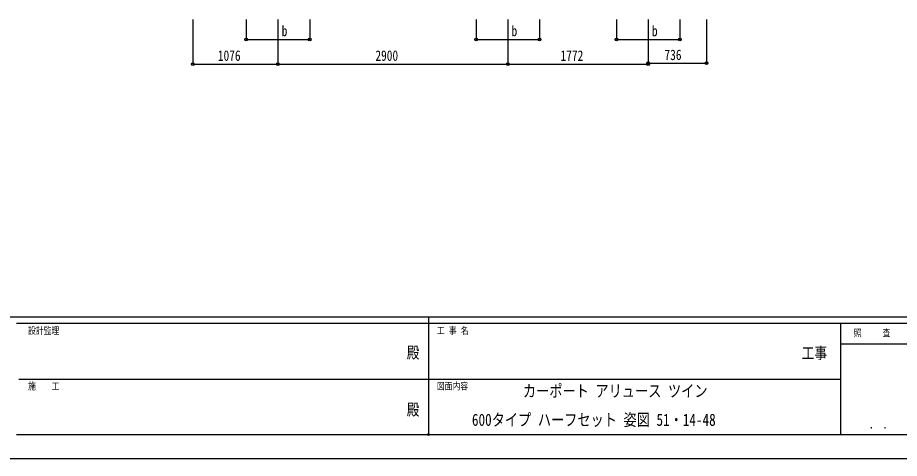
# Model space of a CAD drawing. Units: millimetres, scale not verified. Extents: x -21025 to 12615, y -14850 to 8910.
# Drawn here: x -9410 to 1716, y -14850 to -9295 of the extents above; entities that cross this region are included whole.
import ezdxf
from ezdxf.enums import TextEntityAlignment as Align

# ---------------------------------------------------------------- set-up
doc = ezdxf.new("R2010")
doc.units = ezdxf.units.MM
doc.header["$LTSCALE"] = 40
doc.header["$PDMODE"] = 32
doc.header["$PDSIZE"] = 20
for name, color, linetype in [('0-2_USER1', 3, 'Continuous'), ('0-7_YKK_D', 6, 'Continuous'), ('0-8_YKK_ZWAK', 7, 'Continuous')]:
    doc.layers.add(name, color=color, linetype=linetype)
doc.styles.add('ＭＳ ゴシック', font='')
doc.styles.get('ＭＳ ゴシック').set_extended_font_data('MS Gothic')

msp = doc.modelspace()

# ---------------------------------------------------------------- linework, layer by layer
at = {"layer": '0-7_YKK_D'}
for p, q in [((-7200.92, -9320), (-7200.92, -9881)), ((-6524.92, -9320), (-6524.92, -9571)), ((-6124.92, -9320), (-6124.92, -9881)), ((-6124.92, -9320), (-6124.92, -9881)), ((-5724.92, -9320), (-5724.92, -9571)), ((-3624.92, -9320), (-3624.92, -9571)), ((-3224.92, -9320), (-3224.92, -9881)), ((-3224.92, -9320), (-3224.92, -9881)), ((-2824.92, -9320), (-2824.92, -9571)), ((-1852.92, -9320), (-1852.92, -9571)), ((-1452.92, -9320), (-1452.92, -9871)), ((-1452.92, -9320), (-1452.92, -9881)), ((-1052.92, -9320), (-1052.92, -9571)), ((-716.92, -9320), (-716.92, -9871)), ((-6524.92, -9570), (-5724.92, -9570)), ((-3624.92, -9570), (-2824.92, -9570)), ((-1852.92, -9570), (-1052.92, -9570)), ((-7200.92, -9880), (-6124.92, -9880)), ((-6124.92, -9880), (-3224.92, -9880)), ((-3224.92, -9880), (-1452.92, -9880)), ((-1452.92, -9870), (-716.92, -9870))]:
    msp.add_line(p, q, dxfattribs=at)
for centre in [(-6524.92, -9570), (-5724.92, -9570), (-3624.92, -9570), (-2824.92, -9570), (-1852.92, -9570), (-1052.92, -9570), (-7200.92, -9880), (-6124.92, -9880), (-6124.92, -9880), (-3224.92, -9880), (-3224.92, -9880), (-1452.92, -9870), (-1452.92, -9880), (-716.92, -9870)]:
    msp.add_circle(centre, 17, dxfattribs=at)
at = {"layer": '0-8_YKK_ZWAK'}
for p, q in [((11375.08, -13070), (-19824.92, -13070)), ((-4224.92, -13070), (-4224.92, -14550)), ((-4224.92, -13150), (-9424.92, -13150)), ((975.08, -13150), (-4224.92, -13150)), ((3735.08, -13410), (975.08, -13410)), ((-9394.92, -13850), (-4224.92, -13850)), ((-4224.92, -13850), (975.08, -13850)), ((-9424.92, -14550), (-4224.92, -14550)), ((-4224.92, -14550), (975.08, -14550)), ((975.08, -14550), (3735.08, -14550))]:
    msp.add_line(p, q, dxfattribs=at)
msp.add_lwpolyline([(-21025, -14850), (12615, -14850), (12615, 8910), (-21025, 8910)], close=True, dxfattribs=at)
msp.add_lwpolyline([(3735.08, -13150), (975.08, -13150), (975.08, -14550)], dxfattribs=at)
msp.add_point((-4224.92, -14550), dxfattribs=at)

# ---------------------------------------------------------------- texts
at = {"layer": '0-2_USER1', "style": 'ＭＳ ゴシック', "width": 0.8}
for s, p in [('カーポート アリュース ツイン', (-3033.77, -14122)), ('600タイプ ハーフセット 姿図 51・14-48', (-3677.19, -14486))]:
    msp.add_text(s, height=152.5, dxfattribs=at).set_placement(p, align=Align.BOTTOM_LEFT)
at = {"layer": '0-7_YKK_D', "style": 'ＭＳ ゴシック', "width": 0.8}
for s, p in [('b', (-6078.03, -9568)), ('b', (-3178.03, -9568)), ('b', (-1406.03, -9568)), ('1076', (-6883.72, -9879)), ('2900', (-4895.72, -9879)), ('1772', (-2559.72, -9879)), ('736', (-1248.12, -9869))]:
    msp.add_text(s, height=132, dxfattribs=at).set_placement(p, align=Align.BOTTOM_LEFT)
at = {"layer": '0-8_YKK_ZWAK', "style": 'ＭＳ ゴシック', "width": 0.8}
for s, height, p in [('設計監理', 87.98, (-9278.25, -13310)), ('工 事 名', 87.98, (-4119.92, -13310)), ('照     査', 87.98, (1140.68, -13340)), ('殿', 146.6, (-4499.67, -13633.33)), ('工事', 146.6, (484.33, -13639.86)), ('施\u3000\u3000工', 87.98, (-9278.25, -14010)), ('図面内容', 87.98, (-4119.92, -14010)), ('殿', 146.6, (-4499.67, -14353.33)), ('． ．', 103.7, (1335, -14507.41))]:
    msp.add_text(s, height=height, dxfattribs=at).set_placement(p, align=Align.BOTTOM_LEFT)

doc.saveas('drawing.dxf')
